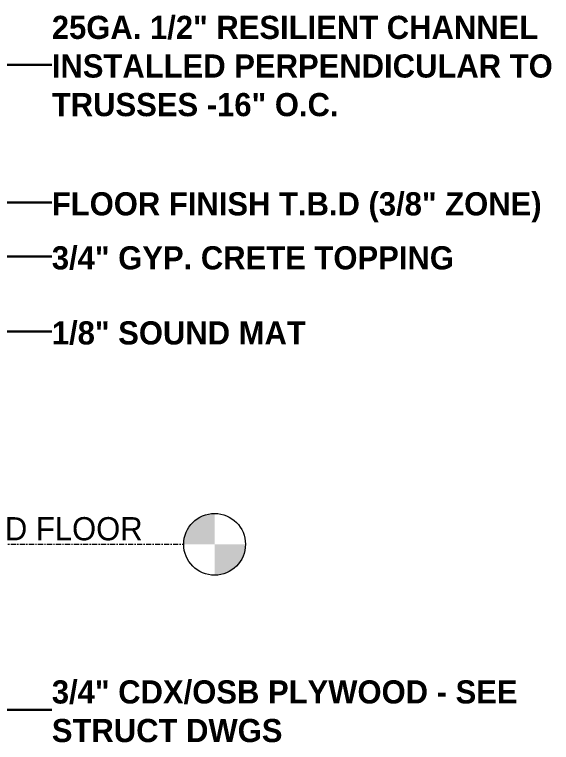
# Model space of a CAD drawing. Header units: inches. Extents: x 2469 to 3241, y -184 to 455.
# Drawn here: x 2566.5 to 2618.6, y 116.8 to 187.4 of the extents above; entities that cross this region are included whole.
import ezdxf

# ---------------------------------------------------------------- set-up
doc = ezdxf.new("R2010")
doc.units = ezdxf.units.IN
doc.header["$MEASUREMENT"] = 0
doc.linetypes.add('Grid Line 1_2_', pattern=[0.875, 0.5, -0.125, 0.125, -0.125])
for name, color, linetype, lineweight in [('A-FLOR-LEVL', 51, 'Continuous', 9), ('A-FLOR-LEVL-1', 51, 'Grid Line 1_2_', 9), ('G-ANNO-TEXT', 231, 'Continuous', 30), ('G-ANNO-TEXT-1', 231, 'Continuous', 9)]:
    doc.layers.add(name, color=color, linetype=linetype, lineweight=lineweight)
doc.styles.add('Century Gothic', font='ufonts.com_century-gothic.ttf', dxfattribs={"height": 2.25})
doc.styles.add('Century Gothic_B', font='GOTHICB.TTF', dxfattribs={"height": 2.25})

# ---------------------------------------------------------------- blocks, each defined once
blk = doc.blocks.new('Level - Level Head - Circle-50818-WALL SECTION - WEST STAIR - SOUTH WALL')
at = {"layer": 'A-FLOR-LEVL'}
h = blk.add_hatch(color=256, dxfattribs=at)
edge = h.paths.add_edge_path(flags=0)
edge.add_line((2585.881, 0), (2582.881, 0))
edge.add_arc((2585.881, 0), 3, 90, 180, ccw=False)
edge.add_line((2585.881, 3), (2585.881, 0))
h = blk.add_hatch(color=256, dxfattribs=at)
edge = h.paths.add_edge_path(flags=0)
edge.add_line((2585.881, -3), (2585.881, 0))
edge.add_line((2585.881, 0), (2588.881, 0))
edge.add_arc((2585.881, 0), 3, 270, 360, ccw=False)
blk.add_circle((2585.881, 0), 3, dxfattribs=at)

msp = doc.modelspace()

# ---------------------------------------------------------------- linework, layer by layer
at = {"layer": 'A-FLOR-LEVL-1'}
msp.add_line((2468.975054, 136), (2582.881326, 136), dxfattribs=at)
at = {"layer": 'G-ANNO-TEXT'}
for p, q in [((2564.961237, 182.569538), (2570.076246, 182.569538)), ((2564.961237, 169.186759), (2570.076246, 169.186759)), ((2564.961237, 163.943186), (2570.076246, 163.943186)), ((2564.961237, 156.652718), (2570.076246, 156.652718)), ((2564.961237, 119.914245), (2570.076246, 119.914245))]:
    msp.add_line(p, q, dxfattribs=at)

# ---------------------------------------------------------------- block references
at = {"layer": 'A-FLOR-LEVL'}
msp.add_blockref('Level - Level Head - Circle-50818-WALL SECTION - WEST STAIR - SOUTH WALL', (0, 136), dxfattribs=at)

# ---------------------------------------------------------------- texts
at = {"layer": 'A-FLOR-LEVL', "insert": (2549.665824, 138.637696), "char_height": 2.25, "width": 36.8145, "attachment_point": 1, "style": 'Century Gothic'}
msp.add_mtext('11\' - 4" - 2ND FLOOR', dxfattribs=at)
at = {"layer": 'G-ANNO-TEXT-1', "char_height": 2.25, "attachment_point": 1, "style": 'Century Gothic_B'}
for s, insert, width in [('25GA. 1/2" RESILIENT CHANNEL', (2570.076246, 187.321309), 56.964), ('INSTALLED PERPENDICULAR TO', (2570.076246, 183.571309), 55.2975), ('TRUSSES -16" O.C.', (2570.076246, 179.821309), 32.421), ('FLOOR FINISH T.B.D (3/8" ZONE)', (2570.076246, 170.18735), 57.267), ('3/4" GYP. CRETE TOPPING', (2570.076246, 164.943776), 47.04075), ('1/8" SOUND MAT', (2570.076246, 157.653308), 30.98175), ('3/4" CDX/OSB PLYWOOD - SEE', (2570.076246, 122.790426), 56.2065), ('STRUCT DWGS', (2570.076246, 119.040426), 25.6035)]:
    msp.add_mtext(s, dxfattribs=dict(at, insert=insert, width=width))

doc.saveas('drawing.dxf')
